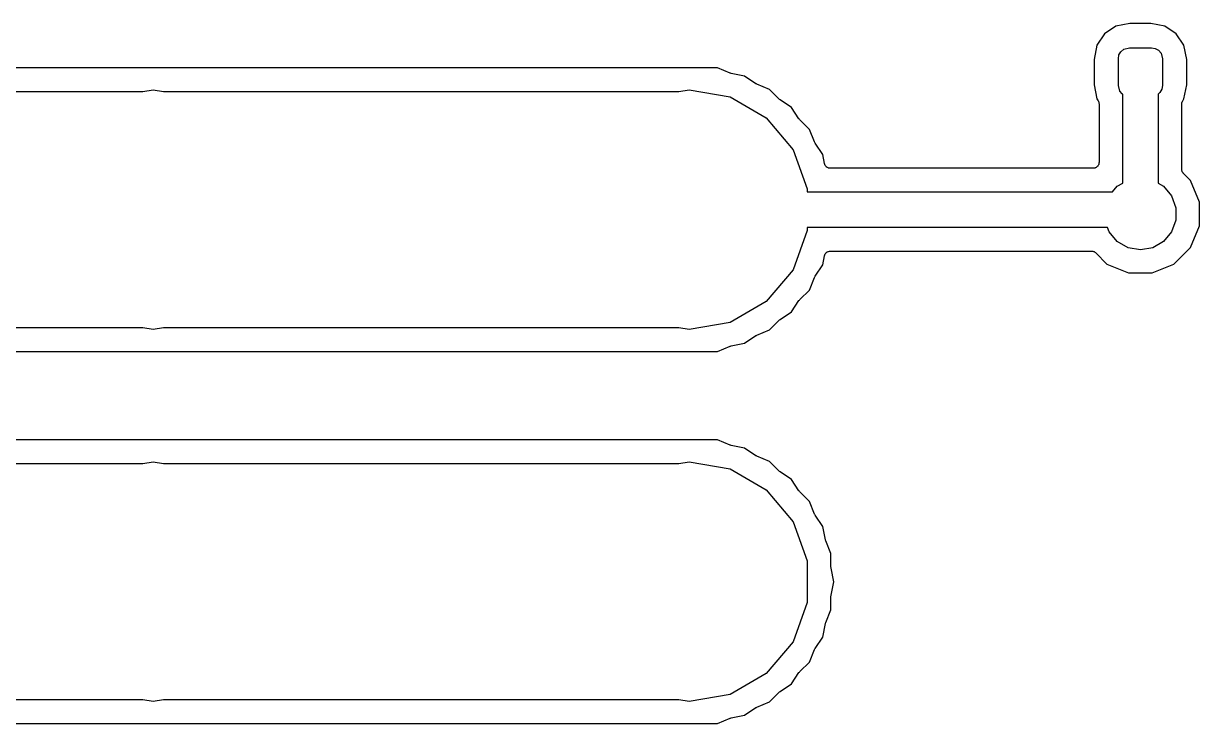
# Model space of a CAD drawing. Extents: x 121 to 245, y -148 to -51.
# Drawn here: x 147.68 to 172.97, y -112.05 to -97 of the extents above; entities that cross this region are included whole.
import ezdxf

# ---------------------------------------------------------------- set-up
doc = ezdxf.new("R2010")
doc.units = 0
doc.header["$MEASUREMENT"] = 0
doc.layers.add('BLACK', color=7, linetype='CONTINUOUS')

msp = doc.modelspace()

# ---------------------------------------------------------------- linework, layer by layer
at = {"layer": 'BLACK', "linetype": 'CONTINUOUS'}
for p, q in [((171.177, -97.0586), (170.932, -97.2223)), ((171.479, -96.9986), (171.177, -97.0586)), ((171.929, -96.9986), (171.479, -96.9986)), ((172.231, -97.0586), (171.929, -96.9986)), ((172.476, -97.2223), (172.231, -97.0586)), ((170.932, -97.2223), (170.769, -97.4674)), ((172.639, -97.4674), (172.476, -97.2223)), ((170.769, -97.4674), (170.709, -97.769)), ((171.243, -97.6753), (171.285, -97.6038)), ((171.285, -97.6038), (171.348, -97.5508)), ((171.348, -97.5508), (171.466, -97.519)), ((171.466, -97.519), (171.941, -97.519)), ((171.941, -97.519), (172.023, -97.5333)), ((172.023, -97.5333), (172.094, -97.5746)), ((172.094, -97.5746), (172.147, -97.6377)), ((172.699, -97.769), (172.639, -97.4674)), ((170.709, -97.769), (170.709, -98.319)), ((171.229, -97.7565), (171.243, -97.6753)), ((171.229, -98.3315), (171.229, -97.7565)), ((172.147, -97.6377), (172.179, -97.7565)), ((172.179, -97.7565), (172.179, -98.3315)), ((172.699, -98.319), (172.699, -97.769)), ((162.606, -97.953), (138.394, -97.953)), ((162.878, -98.0653), (162.606, -97.953)), ((162.89, -98.068), (162.878, -98.0653)), ((162.901, -98.0726), (162.89, -98.068)), ((163.189, -98.1298), (162.901, -98.0726)), ((163.433, -98.2929), (163.189, -98.1298)), ((163.445, -98.298), (163.433, -98.2929)), ((163.455, -98.3047), (163.445, -98.298)), ((163.727, -98.417), (163.455, -98.3047)), ((170.709, -98.319), (170.769, -98.6206)), ((171.261, -98.4502), (171.229, -98.3315)), ((172.179, -98.3315), (172.165, -98.4127)), ((172.639, -98.6206), (172.699, -98.319)), ((139.222, -98.461), (150.253, -98.461)), ((150.253, -98.461), (150.475, -98.4218)), ((150.475, -98.4218), (150.697, -98.461)), ((150.697, -98.461), (161.778, -98.461)), ((161.778, -98.461), (162, -98.4218)), ((162, -98.4218), (162.882, -98.5774)), ((162.882, -98.5774), (163.658, -99.0252)), ((163.934, -98.6246), (163.727, -98.417)), ((163.944, -98.6318), (163.934, -98.6246)), ((170.769, -98.6206), (170.794, -98.6581)), ((171.314, -98.5134), (171.261, -98.4502)), ((171.323, -98.5187), (171.314, -98.5134)), ((171.323, -100.432), (171.323, -98.5187)), ((172.123, -98.4842), (172.085, -98.5164)), ((172.085, -98.5164), (172.085, -100.432)), ((172.165, -98.4127), (172.123, -98.4842)), ((172.614, -98.6581), (172.639, -98.6206)), ((163.953, -98.6404), (163.944, -98.6318)), ((164.197, -98.8035), (163.953, -98.6404)), ((164.361, -99.0476), (164.197, -98.8035)), ((170.794, -98.6581), (170.8, -98.672)), ((170.8, -98.672), (170.807, -98.6852)), ((170.807, -98.6852), (170.809, -98.6921)), ((170.809, -98.6921), (170.811, -98.6985)), ((170.811, -98.6985), (170.812, -98.7136)), ((170.812, -98.7136), (170.815, -98.7286)), ((170.815, -98.7286), (170.815, -99.985)), ((172.593, -98.7286), (172.596, -98.7136)), ((172.593, -100.132), (172.593, -98.7286)), ((172.596, -98.7136), (172.597, -98.6984)), ((172.597, -98.6984), (172.599, -98.6921)), ((172.599, -98.6921), (172.601, -98.6852)), ((172.601, -98.6852), (172.608, -98.672)), ((172.608, -98.672), (172.614, -98.6581)), ((163.658, -99.0252), (164.234, -99.7114)), ((164.369, -99.0566), (164.361, -99.0476)), ((164.376, -99.0669), (164.369, -99.0566)), ((164.584, -99.2744), (164.376, -99.0669)), ((164.696, -99.5457), (164.584, -99.2744)), ((164.703, -99.5562), (164.696, -99.5457)), ((164.708, -99.5676), (164.703, -99.5562)), ((164.871, -99.8117), (164.708, -99.5676)), ((164.234, -99.7114), (164.54, -100.553)), ((164.911, -100.01), (164.871, -99.8117)), ((164.918, -100.029), (164.911, -100.01)), ((164.925, -100.048), (164.918, -100.029)), ((164.926, -100.05), (164.925, -100.048)), ((164.927, -100.051), (164.926, -100.05)), ((164.94, -100.066), (164.927, -100.051)), ((164.953, -100.082), (164.94, -100.066)), ((164.955, -100.083), (164.953, -100.082)), ((164.956, -100.084), (164.955, -100.083)), ((164.974, -100.094), (164.956, -100.084)), ((164.992, -100.104), (164.974, -100.094)), ((164.993, -100.105), (164.992, -100.104)), ((164.994, -100.105), (164.993, -100.105)), ((165.015, -100.108), (164.994, -100.105)), ((165.035, -100.112), (165.015, -100.108)), ((170.688, -100.112), (165.035, -100.112)), ((170.699, -100.11), (170.688, -100.112)), ((170.71, -100.11), (170.699, -100.11)), ((170.72, -100.106), (170.71, -100.11)), ((170.731, -100.104), (170.72, -100.106)), ((170.741, -100.099), (170.731, -100.104)), ((170.751, -100.095), (170.741, -100.099)), ((170.76, -100.088), (170.751, -100.095)), ((170.77, -100.082), (170.76, -100.088)), ((170.777, -100.074), (170.77, -100.082)), ((170.785, -100.067), (170.777, -100.074)), ((170.791, -100.057), (170.785, -100.067)), ((170.798, -100.048), (170.791, -100.057)), ((170.802, -100.038), (170.798, -100.048)), ((170.807, -100.028), (170.802, -100.038)), ((170.809, -100.017), (170.807, -100.028)), ((170.813, -100.007), (170.809, -100.017)), ((170.815, -99.985), (170.813, -99.9959)), ((170.813, -99.9959), (170.813, -100.007)), ((172.594, -100.138), (172.593, -100.132)), ((172.593, -100.143), (172.594, -100.138)), ((172.598, -100.159), (172.593, -100.143)), ((172.601, -100.176), (172.598, -100.159)), ((172.603, -100.181), (172.601, -100.176)), ((172.605, -100.186), (172.603, -100.181)), ((172.614, -100.2), (172.605, -100.186)), ((172.623, -100.214), (172.614, -100.2)), ((172.627, -100.218), (172.623, -100.214)), ((172.63, -100.222), (172.627, -100.218)), ((172.781, -100.373), (172.63, -100.222)), ((172.974, -100.839), (172.781, -100.373)), ((164.54, -100.553), (164.54, -100.62)), ((164.54, -100.62), (171.105, -100.62)), ((171.105, -100.62), (171.207, -100.499)), ((171.207, -100.499), (171.323, -100.432)), ((172.085, -100.432), (172.201, -100.499)), ((172.201, -100.499), (172.374, -100.705)), ((172.374, -100.705), (172.466, -100.958)), ((172.974, -101.345), (172.974, -100.839)), ((172.466, -100.958), (172.466, -101.226)), ((170.999, -101.382), (164.54, -101.382)), ((164.54, -101.382), (164.54, -101.449)), ((171.034, -101.479), (170.999, -101.382)), ((172.466, -101.226), (172.374, -101.479)), ((172.781, -101.811), (172.974, -101.345)), ((164.54, -101.449), (164.234, -102.291)), ((171.207, -101.685), (171.034, -101.479)), ((172.374, -101.479), (172.201, -101.685)), ((164.956, -101.918), (164.974, -101.908)), ((164.974, -101.908), (164.992, -101.898)), ((164.992, -101.898), (164.993, -101.897)), ((164.993, -101.897), (164.994, -101.897)), ((164.994, -101.897), (165.015, -101.894)), ((165.015, -101.894), (165.035, -101.89)), ((165.035, -101.89), (170.653, -101.89)), ((170.653, -101.89), (170.659, -101.891)), ((170.659, -101.891), (170.664, -101.89)), ((170.664, -101.89), (170.68, -101.895)), ((170.68, -101.895), (170.697, -101.898)), ((170.697, -101.898), (170.702, -101.9)), ((170.702, -101.9), (170.707, -101.902)), ((170.707, -101.902), (170.721, -101.911)), ((170.721, -101.911), (170.735, -101.92)), ((171.439, -101.819), (171.207, -101.685)), ((171.704, -101.866), (171.439, -101.819)), ((171.969, -101.819), (171.704, -101.866)), ((172.201, -101.685), (171.969, -101.819)), ((172.423, -102.169), (172.781, -101.811)), ((164.871, -102.19), (164.911, -101.992)), ((164.911, -101.992), (164.918, -101.973)), ((164.918, -101.973), (164.925, -101.953)), ((164.925, -101.953), (164.926, -101.952)), ((164.926, -101.952), (164.927, -101.951)), ((164.927, -101.951), (164.94, -101.936)), ((164.94, -101.936), (164.953, -101.92)), ((164.953, -101.92), (164.955, -101.919)), ((164.955, -101.919), (164.956, -101.918)), ((170.735, -101.92), (170.739, -101.924)), ((170.739, -101.924), (170.743, -101.927)), ((170.743, -101.927), (170.985, -102.169)), ((170.985, -102.169), (171.451, -102.362)), ((171.957, -102.362), (172.423, -102.169)), ((164.234, -102.291), (163.658, -102.977)), ((164.708, -102.434), (164.871, -102.19)), ((171.451, -102.362), (171.957, -102.362)), ((164.584, -102.728), (164.696, -102.456)), ((164.696, -102.456), (164.703, -102.446)), ((164.703, -102.446), (164.708, -102.434)), ((164.376, -102.935), (164.584, -102.728)), ((163.658, -102.977), (162.882, -103.425)), ((164.197, -103.198), (164.361, -102.954)), ((164.361, -102.954), (164.369, -102.945)), ((164.369, -102.945), (164.376, -102.935)), ((162.882, -103.425), (162, -103.58)), ((163.727, -103.585), (163.934, -103.377)), ((163.934, -103.377), (163.944, -103.37)), ((163.944, -103.37), (163.953, -103.362)), ((163.953, -103.362), (164.197, -103.198)), ((150.253, -103.541), (139.222, -103.541)), ((150.475, -103.58), (150.253, -103.541)), ((150.697, -103.541), (150.475, -103.58)), ((161.778, -103.541), (150.697, -103.541)), ((162, -103.58), (161.778, -103.541)), ((163.455, -103.697), (163.727, -103.585)), ((162.606, -104.049), (162.878, -103.937)), ((162.878, -103.937), (162.89, -103.934)), ((162.89, -103.934), (162.901, -103.929)), ((162.901, -103.929), (163.189, -103.872)), ((163.189, -103.872), (163.433, -103.709)), ((163.433, -103.709), (163.445, -103.704)), ((163.445, -103.704), (163.455, -103.697)), ((138.394, -104.049), (162.606, -104.049)), ((162.606, -105.952), (138.394, -105.952)), ((162.878, -106.064), (162.606, -105.952)), ((162.89, -106.067), (162.878, -106.064)), ((162.901, -106.072), (162.89, -106.067)), ((163.189, -106.129), (162.901, -106.072)), ((163.433, -106.292), (163.189, -106.129)), ((139.222, -106.46), (150.253, -106.46)), ((150.253, -106.46), (150.475, -106.421)), ((150.475, -106.421), (150.697, -106.46)), ((150.697, -106.46), (161.778, -106.46)), ((161.778, -106.46), (162, -106.421)), ((162, -106.421), (162.882, -106.576)), ((163.445, -106.297), (163.433, -106.292)), ((163.455, -106.304), (163.445, -106.297)), ((163.727, -106.416), (163.455, -106.304)), ((163.934, -106.624), (163.727, -106.416)), ((162.882, -106.576), (163.658, -107.024)), ((163.944, -106.631), (163.934, -106.624)), ((163.953, -106.639), (163.944, -106.631)), ((164.197, -106.803), (163.953, -106.639)), ((164.361, -107.047), (164.197, -106.803)), ((163.658, -107.024), (164.234, -107.71)), ((164.369, -107.056), (164.361, -107.047)), ((164.376, -107.066), (164.369, -107.056)), ((164.584, -107.273), (164.376, -107.066)), ((164.696, -107.545), (164.584, -107.273)), ((164.234, -107.71), (164.54, -108.552)), ((164.703, -107.555), (164.696, -107.545)), ((164.708, -107.567), (164.703, -107.555)), ((164.871, -107.811), (164.708, -107.567)), ((164.928, -108.099), (164.871, -107.811)), ((164.933, -108.11), (164.928, -108.099)), ((164.936, -108.122), (164.933, -108.11)), ((165.048, -108.394), (164.936, -108.122)), ((165.048, -108.687), (165.048, -108.394)), ((164.54, -108.552), (164.54, -109.448)), ((165.05, -108.7), (165.048, -108.687)), ((165.05, -108.712), (165.05, -108.7)), ((165.108, -109), (165.05, -108.712)), ((165.05, -109.288), (165.108, -109)), ((164.54, -109.448), (164.234, -110.29)), ((165.048, -109.313), (165.05, -109.3)), ((165.048, -109.606), (165.048, -109.313)), ((165.05, -109.3), (165.05, -109.288)), ((164.936, -109.878), (165.048, -109.606)), ((164.871, -110.189), (164.928, -109.901)), ((164.928, -109.901), (164.933, -109.89)), ((164.933, -109.89), (164.936, -109.878)), ((164.708, -110.433), (164.871, -110.189)), ((164.234, -110.29), (163.658, -110.976)), ((164.584, -110.727), (164.696, -110.455)), ((164.696, -110.455), (164.703, -110.445)), ((164.703, -110.445), (164.708, -110.433)), ((164.376, -110.934), (164.584, -110.727)), ((163.658, -110.976), (162.882, -111.424)), ((164.197, -111.197), (164.361, -110.953)), ((164.361, -110.953), (164.369, -110.944)), ((164.369, -110.944), (164.376, -110.934)), ((163.953, -111.361), (164.197, -111.197)), ((162.882, -111.424), (162, -111.579)), ((163.727, -111.584), (163.934, -111.376)), ((163.934, -111.376), (163.944, -111.369)), ((163.944, -111.369), (163.953, -111.361)), ((150.253, -111.54), (139.222, -111.54)), ((150.475, -111.579), (150.253, -111.54)), ((150.697, -111.54), (150.475, -111.579)), ((161.778, -111.54), (150.697, -111.54)), ((162, -111.579), (161.778, -111.54)), ((163.189, -111.871), (163.433, -111.708)), ((163.433, -111.708), (163.445, -111.703)), ((163.445, -111.703), (163.455, -111.696)), ((163.455, -111.696), (163.727, -111.584)), ((162.606, -112.048), (162.878, -111.936)), ((162.878, -111.936), (162.89, -111.933)), ((162.89, -111.933), (162.901, -111.928)), ((162.901, -111.928), (163.189, -111.871)), ((138.394, -112.048), (162.606, -112.048))]:
    msp.add_line(p, q, dxfattribs=at)

doc.saveas('drawing.dxf')
